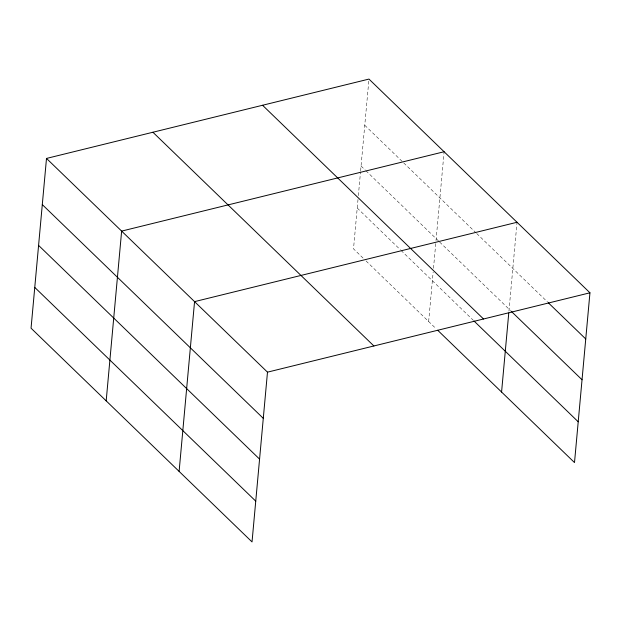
<?xml version="1.0" encoding="UTF-8"?>
<svg xmlns="http://www.w3.org/2000/svg" width="621" height="621" viewBox="0 0 621 621"><rect width="100%" height="100%" fill="white"/><g stroke="black" fill="none" stroke-linecap="round" stroke-linejoin="round"><path stroke-width="0.47" stroke-dasharray="3.1 2.33" d="M358.007 199.457L353.512 248.842L363.254 258.258M358.356 195.638L360.529 171.761M360.615 170.806L368.882 80.039M428.653 321.507L433.147 272.13M433.489 268.303L435.926 241.569M436.012 240.614L444.1 151.741M508.941 311.144L517.029 222.271M364.76 125.248L403.029 162.252M403.72 162.927L476.012 232.844M476.711 233.519L547.551 302.031M361.049 166.032L365.226 170.069M365.924 170.744L438.962 241.39M439.66 242.058L510.501 310.578M357.23 208.058L400.359 249.774M401.057 250.442L473.342 320.351M366.041 260.952L436.291 328.897"/><path stroke-width="0.93" d="M46.497 158.433L31.05 328.199L252.033 541.923L267.488 372.158L46.497 158.433L368.967 79.077L589.95 292.801L574.503 462.567L437.681 330.24M106.183 400.863L121.638 231.097L444.1 151.741M179.112 471.393L194.559 301.627L517.029 222.271M501.574 392.037L508.762 313.054M267.488 372.158L589.95 292.801M548.242 302.706L585.75 338.973M511.192 311.245L582.032 379.757M262.551 105.259L483.534 318.992M474.033 321.026L578.213 421.783M152.913 132.242L373.896 345.975M42.298 204.604L263.281 418.337M38.587 245.396L259.57 459.121M34.76 287.414L255.743 501.139"/></g></svg>
